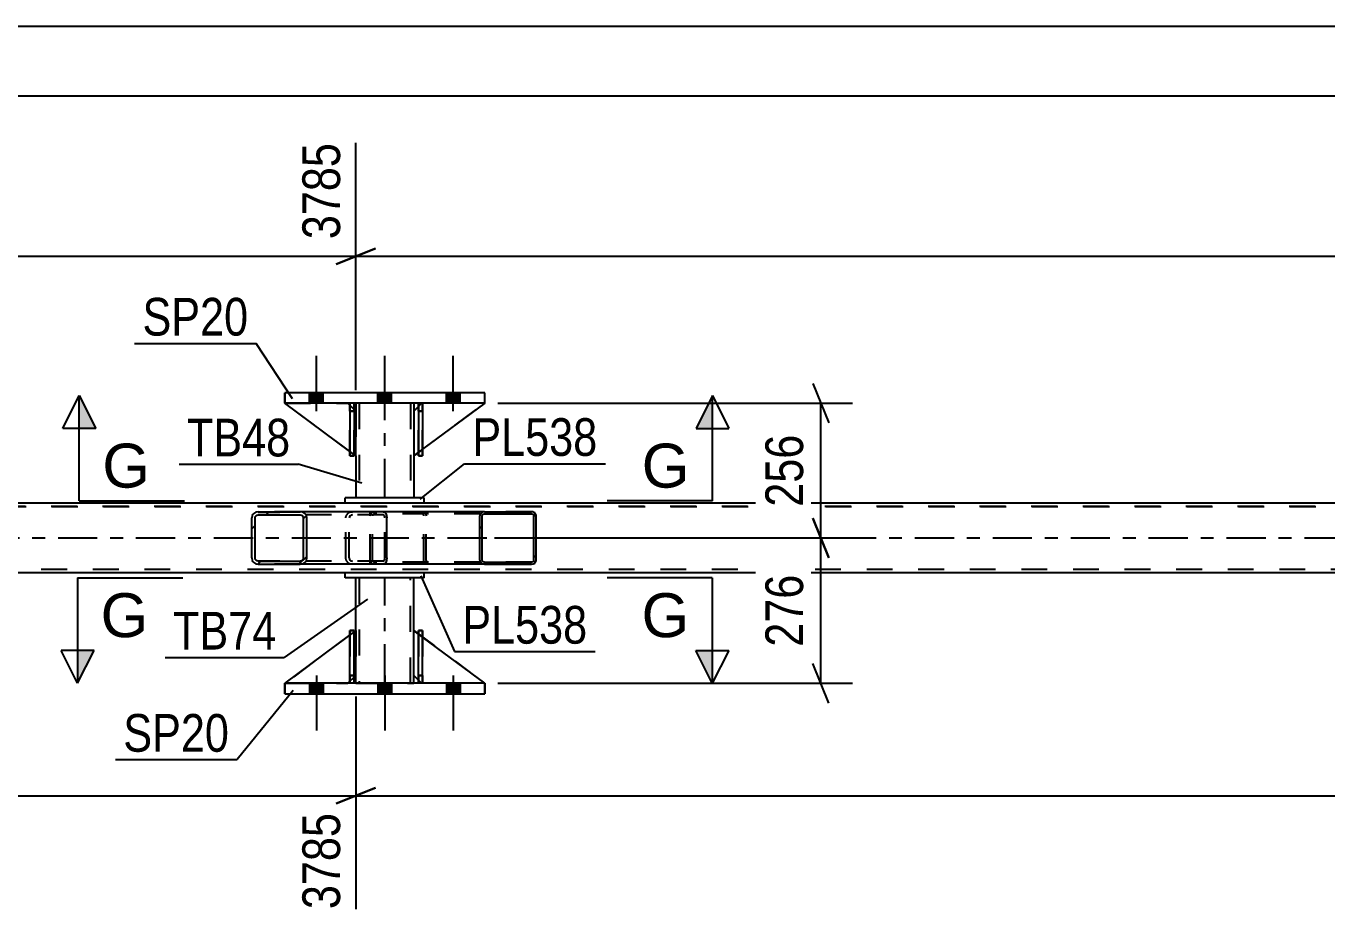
# Model space of a CAD drawing. Header units: millimetres. Extents: x 0 to 841, y 0 to 594.
# Drawn here: x 139.4 to 238.3, y 216.3 to 284 of the extents above; entities that cross this region are included whole.
import ezdxf

# ---------------------------------------------------------------- set-up
doc = ezdxf.new("R2010")
doc.units = ezdxf.units.MM
doc.linetypes.add('DXK_LINE_DOT2', pattern=[3.9198, 1.9599, -1.9599])
doc.linetypes.add('DXK_LINE_DOT3', pattern=[5.9187, 2.979, -0.9799, 0.9799, -0.9799])
doc.styles.add('Arial', font='ARIAL.TTF', dxfattribs={"height": 0.2})
doc.styles.add('Arial Narrow', font='ARIALN.TTF', dxfattribs={"height": 0.2})

# ---------------------------------------------------------------- blocks, each defined once
blk = doc.blocks.new('Bolt-318885327-5792 - 5732')
at = {"linetype": 'Continuous'}
for points in [[(162.025, 234.069), (160.985, 234.069), (160.985, 233.269), (162.025, 233.269)], [(162.025, 234.069), (160.985, 234.069), (160.985, 233.269), (162.025, 233.269)], [(162.025, 234.069), (160.985, 234.069), (160.985, 233.269), (162.025, 233.269)], [(167.225, 234.069), (166.185, 234.069), (166.185, 233.269), (167.225, 233.269)], [(167.225, 234.069), (166.185, 234.069), (166.185, 233.269), (167.225, 233.269)], [(172.425, 234.069), (171.385, 234.069), (171.385, 233.269), (172.425, 233.269)], [(172.425, 234.069), (171.385, 234.069), (171.385, 233.269), (172.425, 233.269)], [(172.425, 234.069), (171.385, 234.069), (171.385, 233.269), (172.425, 233.269)]]:
    blk.add_hatch(color=1, dxfattribs=at).paths.add_polyline_path(points)
at = {"color": 1, "linetype": 'Continuous'}
for p, q in [((161.505, 234.669), (161.505, 230.469)), ((161.505, 234.669), (161.505, 230.469)), ((161.505, 234.669), (161.505, 230.469)), ((166.705, 234.669), (166.705, 230.469)), ((166.705, 234.669), (166.705, 230.469)), ((171.905, 234.669), (171.905, 230.469)), ((171.905, 234.669), (171.905, 230.469)), ((171.905, 234.669), (171.905, 230.469)), ((160.985, 234.069), (160.985, 233.269)), ((160.985, 234.069), (160.985, 233.269)), ((160.985, 234.069), (160.985, 233.269)), ((162.025, 234.069), (162.025, 233.269)), ((162.025, 234.069), (162.025, 233.269)), ((162.025, 234.069), (162.025, 233.269)), ((166.185, 234.069), (166.185, 233.269)), ((166.185, 234.069), (166.185, 233.269)), ((167.225, 234.069), (167.225, 233.269)), ((167.225, 234.069), (167.225, 233.269)), ((171.385, 234.069), (171.385, 233.269)), ((171.385, 234.069), (171.385, 233.269)), ((171.385, 234.069), (171.385, 233.269)), ((172.425, 234.069), (172.425, 233.269)), ((172.425, 234.069), (172.425, 233.269)), ((172.425, 234.069), (172.425, 233.269))]:
    blk.add_line(p, q, dxfattribs=at)
blk = doc.blocks.new('Bolt-318885327-5793 - 5732')
at = {"linetype": 'Continuous'}
for points in [[(160.985, 255.349), (162.025, 255.349), (162.025, 256.149), (160.985, 256.149)], [(160.985, 255.349), (162.025, 255.349), (162.025, 256.149), (160.985, 256.149)], [(160.985, 255.349), (162.025, 255.349), (162.025, 256.149), (160.985, 256.149)], [(166.185, 255.349), (167.225, 255.349), (167.225, 256.149), (166.185, 256.149)], [(166.185, 255.349), (167.225, 255.349), (167.225, 256.149), (166.185, 256.149)], [(171.385, 255.349), (172.425, 255.349), (172.425, 256.149), (171.385, 256.149)], [(171.385, 255.349), (172.425, 255.349), (172.425, 256.149), (171.385, 256.149)], [(171.385, 255.349), (172.425, 255.349), (172.425, 256.149), (171.385, 256.149)]]:
    blk.add_hatch(color=1, dxfattribs=at).paths.add_polyline_path(points)
at = {"color": 1, "linetype": 'Continuous'}
for p, q in [((161.505, 254.749), (161.505, 258.949)), ((161.505, 254.749), (161.505, 258.949)), ((161.505, 254.749), (161.505, 258.949)), ((166.705, 254.749), (166.705, 258.949)), ((166.705, 254.749), (166.705, 258.949)), ((171.905, 254.749), (171.905, 258.949)), ((171.905, 254.749), (171.905, 258.949)), ((171.905, 254.749), (171.905, 258.949)), ((160.985, 255.349), (160.985, 256.149)), ((160.985, 255.349), (160.985, 256.149)), ((160.985, 255.349), (160.985, 256.149)), ((162.025, 255.349), (162.025, 256.149)), ((162.025, 255.349), (162.025, 256.149)), ((162.025, 255.349), (162.025, 256.149)), ((166.185, 255.349), (166.185, 256.149)), ((166.185, 255.349), (166.185, 256.149)), ((167.225, 255.349), (167.225, 256.149)), ((167.225, 255.349), (167.225, 256.149)), ((171.385, 255.349), (171.385, 256.149)), ((171.385, 255.349), (171.385, 256.149)), ((171.385, 255.349), (171.385, 256.149)), ((172.425, 255.349), (172.425, 256.149)), ((172.425, 255.349), (172.425, 256.149)), ((172.425, 255.349), (172.425, 256.149))]:
    blk.add_line(p, q, dxfattribs=at)
blk = doc.blocks.new('Part-318885327-5920 - 5732')
at = {"color": 2, "linetype": 'Continuous'}
for p, q in [((164.059, 251.68), (159.105, 255.349)), ((164.058, 255.195), (163.905, 255.349)), ((164.505, 254.749), (164.378, 254.875)), ((164.505, 254.749), (164.505, 254.749)), ((164.505, 251.349), (164.505, 254.749)), ((164.379, 251.443), (164.505, 251.349)), ((164.505, 251.349), (164.505, 251.349))]:
    blk.add_line(p, q, dxfattribs=at)
at = {"color": 7, "linetype": 'DXK_LINE_DOT2'}
for p, q in [((163.905, 255.349), (159.105, 255.349)), ((163.905, 255.349), (164.505, 254.749)), ((164.378, 254.875), (164.058, 255.195)), ((164.505, 254.749), (164.505, 251.349)), ((164.379, 251.443), (164.059, 251.68))]:
    blk.add_line(p, q, dxfattribs=at)
blk = doc.blocks.new('Part-318885327-6008 - 5732')
at = {"color": 2, "linetype": 'Continuous'}
for p, q in [((169.705, 242.469), (163.705, 242.469)), ((163.705, 242.069), (163.705, 242.469)), ((169.705, 242.069), (169.705, 242.469)), ((169.705, 242.069), (163.705, 242.069))]:
    blk.add_line(p, q, dxfattribs=at)
blk = doc.blocks.new('Part-318885327-5966 - 5732')
at = {"color": 2, "linetype": 'Continuous'}
for p, q in [((164.058, 234.069), (164.059, 238.069)), ((164.059, 238.069), (164.379, 238.069)), ((164.378, 234.069), (164.379, 238.069)), ((164.059, 234.069), (164.058, 234.069)), ((164.379, 234.069), (164.058, 234.069))]:
    blk.add_line(p, q, dxfattribs=at)
at = {"color": 7, "linetype": 'DXK_LINE_DOT2'}
for p, q in [((164.059, 238.069), (164.059, 234.669)), ((164.379, 234.669), (164.379, 238.069)), ((164.059, 234.669), (164.059, 234.069)), ((164.059, 234.669), (164.379, 234.669)), ((164.379, 234.069), (164.379, 234.669)), ((164.378, 234.069), (164.379, 234.069))]:
    blk.add_line(p, q, dxfattribs=at)
blk = doc.blocks.new('Part-318885327-5921 - 5732')
at = {"color": 7, "linetype": 'DXK_LINE_DOT2'}
for p, q in [((169.505, 255.349), (168.905, 254.749)), ((168.905, 251.349), (174.305, 255.349)), ((174.305, 255.349), (169.505, 255.349)), ((168.905, 254.749), (168.905, 251.349))]:
    blk.add_line(p, q, dxfattribs=at)
blk = doc.blocks.new('Part-318885327-5925 - 5732')
at = {"linetype": 'Continuous'}
h = blk.add_hatch(dxfattribs=at)
h.set_pattern_fill('', scale=0.7, style=0, pattern_type=0)
h.set_pattern_definition([(45, (178.1676, 246.9117), (-1.57154, 1.57154), [])])
h.paths.add_polyline_path([(178.194, 246.789), (178.168, 246.912), (178.094, 247.015), (177.983, 247.085), (177.853, 247.109), (174.277, 247.109), (174.147, 247.085), (174.037, 247.015), (173.963, 246.912), (173.937, 246.789), (173.937, 243.429), (173.963, 243.307), (174.037, 243.203), (174.147, 243.134), (174.277, 243.109), (177.853, 243.109), (177.983, 243.134), (178.094, 243.203), (178.168, 243.307), (178.194, 243.429)])
h.paths.add_polyline_path([(178.01, 243.368), (177.973, 243.316), (177.918, 243.281), (177.853, 243.269), (174.277, 243.269), (174.212, 243.281), (174.157, 243.316), (174.12, 243.368), (174.107, 243.429), (174.107, 246.789), (174.12, 246.85), (174.157, 246.902), (174.212, 246.937), (174.277, 246.949), (177.853, 246.949), (177.918, 246.937), (177.973, 246.902), (178.01, 246.85), (178.023, 246.789), (178.023, 243.429)])
at = {"color": 7, "linetype": 'DXK_LINE_DOT2'}
for p, q in [((165.588, 246.789), (165.613, 246.912)), ((165.588, 243.429), (165.588, 246.789)), ((165.771, 246.85), (165.758, 246.789)), ((165.758, 243.429), (165.758, 246.789)), ((165.808, 246.902), (165.771, 246.85)), ((165.798, 247.085), (165.928, 247.109)), ((165.863, 246.937), (165.808, 246.902)), ((165.928, 246.949), (165.863, 246.937)), ((166.58, 247.109), (165.928, 247.109)), ((177.853, 246.949), (165.928, 246.949)), ((169.504, 247.109), (169.634, 247.085)), ((169.569, 246.937), (169.504, 246.949)), ((169.624, 246.902), (169.569, 246.937)), ((169.661, 246.85), (169.624, 246.902)), ((169.674, 246.789), (169.661, 246.85)), ((169.674, 243.429), (169.674, 246.789)), ((169.818, 246.912), (169.844, 246.789)), ((169.844, 243.429), (169.844, 246.789)), ((177.853, 247.109), (174.277, 247.109)), ((165.613, 243.307), (165.588, 243.429)), ((165.758, 243.429), (165.771, 243.368)), ((165.771, 243.368), (165.808, 243.316)), ((165.808, 243.316), (165.863, 243.281)), ((165.863, 243.281), (165.928, 243.269)), ((177.853, 243.269), (165.928, 243.269)), ((169.504, 243.269), (169.569, 243.281)), ((169.569, 243.281), (169.624, 243.316)), ((169.624, 243.316), (169.661, 243.368)), ((169.661, 243.368), (169.674, 243.429)), ((169.844, 243.429), (169.818, 243.307)), ((165.928, 243.109), (165.798, 243.134)), ((166.58, 243.109), (165.928, 243.109)), ((169.634, 243.134), (169.504, 243.109)), ((174.277, 243.109), (177.853, 243.109))]:
    blk.add_line(p, q, dxfattribs=at)
at = {"color": 2, "linetype": 'Continuous'}
for p, q in [((174.277, 247.109), (166.58, 247.109)), ((173.963, 246.912), (173.937, 246.789)), ((173.937, 243.429), (173.937, 246.789)), ((174.107, 246.789), (174.12, 246.85)), ((174.107, 243.429), (174.107, 246.789)), ((174.12, 246.85), (174.157, 246.902)), ((174.277, 247.109), (174.147, 247.085)), ((174.157, 246.902), (174.212, 246.937)), ((174.212, 246.937), (174.277, 246.949)), ((174.277, 247.109), (177.853, 247.109)), ((174.277, 246.949), (177.853, 246.949)), ((177.983, 247.085), (177.853, 247.109)), ((177.853, 246.949), (177.918, 246.937)), ((177.918, 246.937), (177.973, 246.902)), ((177.973, 246.902), (178.01, 246.85)), ((178.01, 246.85), (178.023, 246.789)), ((178.023, 243.429), (178.023, 246.789)), ((178.194, 246.789), (178.168, 246.912)), ((178.194, 243.429), (178.194, 246.789)), ((173.937, 243.429), (173.963, 243.307)), ((174.12, 243.368), (174.107, 243.429)), ((174.157, 243.316), (174.12, 243.368)), ((174.212, 243.281), (174.157, 243.316)), ((174.277, 243.269), (174.212, 243.281)), ((174.277, 243.269), (177.853, 243.269)), ((177.918, 243.281), (177.853, 243.269)), ((177.973, 243.316), (177.918, 243.281)), ((178.01, 243.368), (177.973, 243.316)), ((178.023, 243.429), (178.01, 243.368)), ((178.168, 243.307), (178.194, 243.429)), ((174.277, 243.109), (166.58, 243.109)), ((174.147, 243.134), (174.277, 243.109)), ((174.277, 243.109), (177.853, 243.109)), ((177.853, 243.109), (177.983, 243.134))]:
    blk.add_line(p, q, dxfattribs=at)
at = {"color": 7, "linetype": 'DXK_LINE_DOT2'}
for centre, start, end in [((165.915, 246.775), 110.75832, 155.68004), ((169.517, 246.775), 24.31996, 69.24168), ((165.915, 243.443), 204.31996, 249.24168), ((169.517, 243.443), 290.75832, 335.68004)]:
    blk.add_arc(centre, 0.331, start, end, dxfattribs=at)
at = {"color": 2, "linetype": 'Continuous'}
for centre, start, end in [((174.264, 246.775), 110.75831, 155.68004), ((177.866, 246.775), 24.31996, 69.24169), ((174.264, 243.443), 204.31996, 249.24169), ((177.866, 243.443), 290.75831, 335.68004)]:
    blk.add_arc(centre, 0.331, start, end, dxfattribs=at)
blk = doc.blocks.new('Part-318885327-5968 - 5732')
at = {"color": 7, "linetype": 'DXK_LINE_DOT2'}
for p, q in [((164.505, 238.069), (159.105, 234.069)), ((164.505, 234.669), (164.505, 238.069)), ((164.505, 238.069), (164.505, 234.669)), ((163.905, 234.069), (164.505, 234.669)), ((164.505, 234.669), (163.905, 234.069)), ((164.505, 234.669), (164.505, 234.669)), ((159.105, 234.069), (163.905, 234.069))]:
    blk.add_line(p, q, dxfattribs=at)
blk = doc.blocks.new('Part-318885327-5861 - 5732')
at = {"color": 2, "linetype": 'Continuous'}
for p, q in [((163.705, 247.749), (70.853, 247.749)), ((333.973, 247.749), (169.705, 247.749)), ((163.705, 242.469), (70.853, 242.469)), ((333.973, 242.469), (169.705, 242.469))]:
    blk.add_line(p, q, dxfattribs=at)
at = {"color": 7, "linetype": 'DXK_LINE_DOT2'}
for p, q in [((735.196, 247.509), (70.853, 247.509)), ((70.853, 247.509), (734.454, 247.509)), ((169.705, 247.749), (163.705, 247.749)), ((734.454, 242.709), (70.853, 242.709)), ((169.705, 242.469), (163.705, 242.469))]:
    blk.add_line(p, q, dxfattribs=at)
at = {"color": 7, "linetype": 'DXK_LINE_DOT3'}
blk.add_line((70.853, 245.109), (734.857, 245.109), dxfattribs=at)
blk = doc.blocks.new('Part-318885327-5918 - 5732')
at = {"color": 2, "linetype": 'Continuous'}
for p, q in [((169.578, 255.349), (169.258, 255.349)), ((169.258, 255.349), (169.258, 251.349)), ((169.578, 255.349), (169.578, 255.349)), ((169.578, 255.349), (169.578, 251.349)), ((169.578, 251.349), (169.258, 251.349))]:
    blk.add_line(p, q, dxfattribs=at)
at = {"color": 7, "linetype": 'DXK_LINE_DOT2'}
for p, q in [((169.258, 254.749), (169.258, 255.349)), ((169.578, 254.749), (169.578, 255.349)), ((169.578, 255.349), (169.578, 255.349)), ((169.578, 254.749), (169.258, 254.749)), ((169.258, 254.749), (169.258, 251.349)), ((169.578, 251.349), (169.578, 254.749))]:
    blk.add_line(p, q, dxfattribs=at)
blk = doc.blocks.new('Part-318885327-5916 - 5732')
at = {"color": 7, "linetype": 'DXK_LINE_DOT2'}
for p, q in [((169.258, 254.749), (169.258, 255.349)), ((169.258, 255.349), (169.258, 255.349)), ((169.258, 255.349), (169.258, 251.349)), ((169.578, 255.349), (169.258, 255.349)), ((169.578, 254.749), (169.578, 255.349)), ((169.578, 251.349), (169.578, 255.349)), ((169.258, 251.349), (169.258, 254.749)), ((169.258, 254.749), (169.578, 254.749)), ((169.578, 254.749), (169.578, 251.349)), ((169.258, 251.349), (169.578, 251.349))]:
    blk.add_line(p, q, dxfattribs=at)
blk = doc.blocks.new('Part-318885327-5917 - 5732')
at = {"color": 2, "linetype": 'Continuous'}
for p, q in [((164.378, 255.349), (164.058, 255.349)), ((164.058, 255.349), (164.059, 251.349)), ((164.379, 255.349), (164.378, 255.349)), ((164.378, 255.349), (164.379, 251.349)), ((164.379, 251.349), (164.059, 251.349))]:
    blk.add_line(p, q, dxfattribs=at)
at = {"color": 7, "linetype": 'DXK_LINE_DOT2'}
for p, q in [((164.059, 254.749), (164.059, 255.349)), ((164.379, 255.349), (164.378, 255.349)), ((164.379, 254.749), (164.379, 255.349)), ((164.379, 254.749), (164.059, 254.749)), ((164.059, 254.749), (164.059, 251.349)), ((164.379, 251.349), (164.379, 254.749))]:
    blk.add_line(p, q, dxfattribs=at)
blk = doc.blocks.new('Part-318885327-5919 - 5732')
at = {"color": 7, "linetype": 'DXK_LINE_DOT2'}
for p, q in [((164.505, 251.349), (159.105, 255.349)), ((159.105, 255.349), (163.905, 255.349)), ((163.905, 255.349), (164.505, 254.749)), ((164.505, 254.749), (163.905, 255.349)), ((164.505, 254.749), (164.505, 251.349)), ((164.505, 254.749), (164.505, 254.749)), ((164.505, 254.749), (164.505, 251.349))]:
    blk.add_line(p, q, dxfattribs=at)
blk = doc.blocks.new('Part-318885327-5927 - 5732')
at = {"linetype": 'Continuous'}
h = blk.add_hatch(dxfattribs=at)
h.set_pattern_fill('', scale=0.7, style=0, pattern_type=0)
h.set_pattern_definition([(45, (160.744, 246.8129), (-1.57154, 1.57154), [])])
h.paths.add_polyline_path([(160.782, 246.629), (160.744, 246.813), (160.635, 246.969), (160.472, 247.073), (160.28, 247.109), (157.095, 247.109), (156.903, 247.073), (156.74, 246.969), (156.631, 246.813), (156.593, 246.629), (156.593, 243.589), (156.631, 243.406), (156.74, 243.25), (156.903, 243.146), (157.095, 243.109), (160.28, 243.109), (160.472, 243.146), (160.635, 243.25), (160.744, 243.406), (160.782, 243.589)])
h.paths.add_polyline_path([(160.512, 243.497), (160.457, 243.419), (160.376, 243.367), (160.28, 243.349), (157.095, 243.349), (156.999, 243.367), (156.918, 243.419), (156.863, 243.497), (156.844, 243.589), (156.844, 246.629), (156.863, 246.721), (156.918, 246.799), (156.999, 246.851), (157.095, 246.869), (160.28, 246.869), (160.376, 246.851), (160.457, 246.799), (160.512, 246.721), (160.531, 246.629), (160.531, 243.589)])
at = {"color": 2, "linetype": 'Continuous'}
for p, q in [((156.631, 246.813), (156.593, 246.629)), ((156.593, 243.589), (156.593, 246.629)), ((156.844, 246.629), (156.863, 246.721)), ((156.844, 243.589), (156.844, 246.629)), ((156.863, 246.721), (156.918, 246.799)), ((157.095, 247.109), (156.903, 247.073)), ((156.918, 246.799), (156.999, 246.851)), ((156.999, 246.851), (157.095, 246.869)), ((157.095, 247.109), (160.28, 247.109)), ((157.095, 246.869), (160.28, 246.869)), ((166.58, 247.109), (160.28, 247.109)), ((160.472, 247.073), (160.28, 247.109)), ((160.28, 246.869), (160.376, 246.851)), ((160.376, 246.851), (160.457, 246.799)), ((160.457, 246.799), (160.512, 246.721)), ((160.512, 246.721), (160.531, 246.629)), ((160.531, 243.589), (160.531, 246.629)), ((160.782, 246.629), (160.744, 246.813)), ((160.782, 243.589), (160.782, 246.629)), ((166.58, 247.109), (166.684, 247.073)), ((166.684, 247.073), (166.771, 246.969)), ((166.771, 246.969), (166.83, 246.813)), ((166.83, 246.813), (166.851, 246.629)), ((166.851, 243.589), (166.851, 246.629)), ((156.593, 243.589), (156.631, 243.406)), ((156.863, 243.497), (156.844, 243.589)), ((156.918, 243.419), (156.863, 243.497)), ((156.999, 243.367), (156.918, 243.419)), ((157.095, 243.349), (156.999, 243.367)), ((157.095, 243.349), (160.28, 243.349)), ((160.376, 243.367), (160.28, 243.349)), ((160.457, 243.419), (160.376, 243.367)), ((160.512, 243.497), (160.457, 243.419)), ((160.531, 243.589), (160.512, 243.497)), ((160.744, 243.406), (160.782, 243.589)), ((166.771, 243.25), (166.684, 243.146)), ((166.83, 243.406), (166.771, 243.25)), ((166.851, 243.589), (166.83, 243.406)), ((156.903, 243.146), (157.095, 243.109)), ((157.095, 243.109), (160.28, 243.109)), ((160.28, 243.109), (160.472, 243.146)), ((166.58, 243.109), (160.28, 243.109)), ((166.684, 243.146), (166.58, 243.109))]:
    blk.add_line(p, q, dxfattribs=at)
at = {"color": 7, "linetype": 'DXK_LINE_DOT2'}
for p, q in [((160.28, 247.109), (157.095, 247.109)), ((166.58, 246.869), (157.095, 246.869)), ((163.743, 246.629), (163.781, 246.813)), ((163.743, 243.589), (163.743, 246.629)), ((164.013, 246.721), (163.994, 246.629)), ((163.994, 243.589), (163.994, 246.629)), ((164.068, 246.799), (164.013, 246.721)), ((164.053, 247.073), (164.245, 247.109)), ((164.149, 246.851), (164.068, 246.799)), ((164.245, 246.869), (164.149, 246.851)), ((165.588, 246.869), (165.588, 247.109)), ((166.632, 246.851), (166.58, 246.869)), ((166.676, 246.799), (166.632, 246.851)), ((166.705, 246.721), (166.676, 246.799)), ((166.715, 246.629), (166.705, 246.721)), ((166.715, 243.589), (166.715, 246.629)), ((166.58, 243.349), (157.095, 243.349)), ((163.781, 243.406), (163.743, 243.589)), ((163.994, 243.589), (164.013, 243.497)), ((164.013, 243.497), (164.068, 243.419)), ((164.068, 243.419), (164.09, 243.406)), ((164.09, 243.406), (164.149, 243.367)), ((164.149, 243.367), (164.245, 243.349)), ((165.588, 243.109), (165.588, 243.349)), ((166.58, 243.349), (166.632, 243.367)), ((166.632, 243.367), (166.676, 243.419)), ((166.676, 243.419), (166.705, 243.497)), ((166.705, 243.497), (166.715, 243.589)), ((160.28, 243.109), (157.095, 243.109)), ((164.245, 243.109), (164.053, 243.146))]:
    blk.add_line(p, q, dxfattribs=at)
at = {"color": 2, "linetype": 'Continuous'}
for centre, start, end in [((157.081, 246.614), 111.1941, 156.15059), ((160.294, 246.614), 23.8494, 68.8059), ((157.081, 243.604), 203.8494, 248.8059), ((160.294, 243.604), 291.1941, 336.15059)]:
    blk.add_arc(centre, 0.492, start, end, dxfattribs=at)
at = {"color": 7, "linetype": 'DXK_LINE_DOT2'}
for centre, start, end in [((164.231, 246.614), 111.1941, 156.15059), ((164.231, 243.604), 203.84941, 248.8059)]:
    blk.add_arc(centre, 0.492, start, end, dxfattribs=at)
blk = doc.blocks.new('Part-318885327-5963 - 5732')
at = {"color": 2, "linetype": 'Continuous'}
for p, q in [((169.258, 255.103), (168.905, 254.749)), ((174.305, 255.349), (169.578, 251.848)), ((168.905, 254.749), (168.905, 251.349)), ((169.258, 251.611), (168.905, 251.349))]:
    blk.add_line(p, q, dxfattribs=at)
at = {"color": 7, "linetype": 'DXK_LINE_DOT2'}
for p, q in [((169.505, 255.349), (169.258, 255.103)), ((174.305, 255.349), (169.505, 255.349)), ((169.578, 251.848), (169.258, 251.611))]:
    blk.add_line(p, q, dxfattribs=at)
blk = doc.blocks.new('Part-318885327-5964 - 5732')
at = {"color": 7, "linetype": 'DXK_LINE_DOT2'}
for p, q in [((164.378, 238.069), (164.058, 238.069)), ((164.058, 234.669), (164.058, 238.069)), ((164.058, 234.069), (164.058, 238.069)), ((164.378, 238.069), (164.378, 234.669)), ((164.378, 234.069), (164.378, 238.069)), ((164.378, 234.669), (164.058, 234.669)), ((164.058, 234.069), (164.058, 234.669)), ((164.378, 234.669), (164.378, 234.069)), ((164.378, 234.069), (164.058, 234.069)), ((164.378, 234.069), (164.378, 234.069))]:
    blk.add_line(p, q, dxfattribs=at)
blk = doc.blocks.new('Part-318885327-5965 - 5732')
at = {"color": 7, "linetype": 'DXK_LINE_DOT2'}
for p, q in [((169.578, 238.069), (169.258, 238.069)), ((169.258, 234.669), (169.258, 238.069)), ((169.258, 234.069), (169.258, 238.069)), ((169.578, 238.069), (169.578, 234.669)), ((169.578, 234.069), (169.578, 238.069)), ((169.578, 234.669), (169.258, 234.669)), ((169.258, 234.069), (169.258, 234.669)), ((169.578, 234.669), (169.578, 234.069)), ((169.578, 234.069), (169.258, 234.069)), ((169.578, 234.069), (169.578, 234.069))]:
    blk.add_line(p, q, dxfattribs=at)
blk = doc.blocks.new('Part-318885327-5967 - 5732')
at = {"color": 2, "linetype": 'Continuous'}
for p, q in [((169.258, 234.069), (169.258, 238.069)), ((169.258, 238.069), (169.578, 238.069)), ((169.578, 234.069), (169.578, 238.069)), ((169.258, 234.069), (169.258, 234.069)), ((169.578, 234.069), (169.258, 234.069))]:
    blk.add_line(p, q, dxfattribs=at)
at = {"color": 7, "linetype": 'DXK_LINE_DOT2'}
for p, q in [((169.258, 238.069), (169.258, 234.669)), ((169.578, 234.669), (169.578, 238.069)), ((169.258, 234.669), (169.258, 234.069)), ((169.258, 234.669), (169.578, 234.669)), ((169.578, 234.069), (169.578, 234.669)), ((169.578, 234.069), (169.578, 234.069))]:
    blk.add_line(p, q, dxfattribs=at)
blk = doc.blocks.new('Part-318885327-5975 - 5732')
at = {"color": 2, "linetype": 'Continuous'}
for p, q in [((164.059, 237.738), (159.105, 234.069)), ((164.505, 238.069), (164.379, 237.975)), ((164.505, 234.669), (164.505, 238.069)), ((164.505, 234.669), (164.378, 234.543)), ((164.505, 234.669), (164.505, 234.669)), ((164.058, 234.223), (163.905, 234.069))]:
    blk.add_line(p, q, dxfattribs=at)
at = {"color": 7, "linetype": 'DXK_LINE_DOT2'}
for p, q in [((164.379, 237.975), (164.059, 237.738)), ((164.505, 234.669), (164.505, 238.069)), ((164.505, 234.669), (163.905, 234.069)), ((164.378, 234.543), (164.058, 234.223)), ((159.105, 234.069), (163.905, 234.069))]:
    blk.add_line(p, q, dxfattribs=at)
blk = doc.blocks.new('Part-318885327-5976 - 5732')
at = {"color": 7, "linetype": 'DXK_LINE_DOT2'}
for p, q in [((168.905, 234.669), (168.905, 238.069)), ((168.905, 238.069), (174.305, 234.069)), ((169.505, 234.069), (168.905, 234.669)), ((174.305, 234.069), (169.505, 234.069))]:
    blk.add_line(p, q, dxfattribs=at)
blk = doc.blocks.new('Part-318885327-5977 - 5732')
at = {"color": 2, "linetype": 'Continuous'}
for p, q in [((168.905, 234.669), (168.905, 238.069)), ((169.258, 237.807), (168.905, 238.069)), ((174.304, 234.069), (169.578, 237.57)), ((169.258, 234.315), (168.905, 234.669))]:
    blk.add_line(p, q, dxfattribs=at)
at = {"color": 7, "linetype": 'DXK_LINE_DOT2'}
for p, q in [((169.578, 237.57), (169.258, 237.807)), ((169.505, 234.069), (169.258, 234.315)), ((174.305, 234.069), (169.505, 234.069)), ((174.304, 234.069), (174.305, 234.069)), ((174.305, 234.069), (174.304, 234.069))]:
    blk.add_line(p, q, dxfattribs=at)
blk = doc.blocks.new('Part-318885327-5982 - 5732')
at = {"color": 2, "linetype": 'Continuous'}
for p, q in [((159.105, 233.269), (159.105, 234.069)), ((174.305, 234.069), (159.105, 234.069)), ((174.305, 233.269), (174.305, 234.069)), ((159.105, 233.269), (174.305, 233.269))]:
    blk.add_line(p, q, dxfattribs=at)
at = {"color": 7, "linetype": 'DXK_LINE_DOT2'}
for p, q in [((159.105, 234.069), (159.105, 233.269)), ((174.305, 234.069), (174.305, 233.269))]:
    blk.add_line(p, q, dxfattribs=at)
blk = doc.blocks.new('Part-318885327-5987 - 5732')
at = {"color": 2, "linetype": 'Continuous'}
for p, q in [((174.305, 256.149), (159.105, 256.149)), ((159.105, 255.349), (159.105, 256.149)), ((174.305, 255.349), (174.305, 256.149)), ((174.305, 255.349), (159.105, 255.349))]:
    blk.add_line(p, q, dxfattribs=at)
at = {"color": 7, "linetype": 'DXK_LINE_DOT2'}
for p, q in [((159.105, 256.149), (159.105, 255.349)), ((174.305, 255.349), (174.305, 256.149))]:
    blk.add_line(p, q, dxfattribs=at)
blk = doc.blocks.new('Part-318885327-6003 - 5732')
at = {"color": 2, "linetype": 'Continuous'}
for p, q in [((164.505, 238.069), (164.505, 242.069)), ((168.905, 238.069), (168.905, 242.069)), ((164.505, 234.069), (164.505, 234.669)), ((168.905, 234.069), (168.905, 234.669))]:
    blk.add_line(p, q, dxfattribs=at)
at = {"color": 7, "linetype": 'DXK_LINE_DOT2'}
for p, q in [((168.905, 242.069), (164.505, 242.069)), ((164.745, 242.069), (164.745, 234.069)), ((168.665, 234.069), (168.665, 242.069)), ((164.505, 234.669), (164.505, 238.069)), ((168.905, 234.669), (168.905, 238.069)), ((164.505, 234.069), (168.905, 234.069))]:
    blk.add_line(p, q, dxfattribs=at)
at = {"color": 7, "linetype": 'DXK_LINE_DOT3'}
blk.add_line((166.705, 234.069), (166.705, 242.069), dxfattribs=at)
blk = doc.blocks.new('Part-318885327-6013 - 5732')
at = {"color": 2, "linetype": 'Continuous'}
for p, q in [((169.705, 248.149), (163.705, 248.149)), ((163.705, 247.749), (163.705, 248.149)), ((169.705, 247.749), (169.705, 248.149)), ((169.705, 247.749), (163.705, 247.749))]:
    blk.add_line(p, q, dxfattribs=at)
blk = doc.blocks.new('Part-318885327-6018 - 5732')
at = {"color": 2, "linetype": 'Continuous'}
for p, q in [((164.505, 255.349), (164.505, 254.749)), ((168.905, 255.349), (168.905, 254.749)), ((164.505, 251.349), (164.505, 248.149)), ((168.905, 251.349), (168.905, 248.149))]:
    blk.add_line(p, q, dxfattribs=at)
at = {"color": 7, "linetype": 'DXK_LINE_DOT2'}
for p, q in [((168.905, 255.349), (164.505, 255.349)), ((164.745, 255.349), (164.745, 248.149)), ((168.665, 255.349), (168.665, 248.149)), ((164.505, 254.749), (164.505, 251.349)), ((168.905, 254.749), (168.905, 251.349)), ((168.905, 248.149), (164.505, 248.149))]:
    blk.add_line(p, q, dxfattribs=at)
at = {"color": 7, "linetype": 'DXK_LINE_DOT3'}
blk.add_line((166.705, 248.149), (166.705, 255.349), dxfattribs=at)
blk = doc.blocks.new('Part-318885327-6021 - 5732')
at = {"color": 7, "linetype": 'DXK_LINE_DOT2'}
for p, q in [((164.058, 254.749), (164.058, 255.349)), ((164.058, 255.349), (164.058, 255.349)), ((164.058, 255.349), (164.058, 251.349)), ((164.378, 255.349), (164.058, 255.349)), ((164.378, 254.749), (164.378, 255.349)), ((164.378, 251.349), (164.378, 255.349)), ((164.058, 251.349), (164.058, 254.749)), ((164.058, 254.749), (164.378, 254.749)), ((164.378, 254.749), (164.378, 251.349)), ((164.058, 251.349), (164.378, 251.349))]:
    blk.add_line(p, q, dxfattribs=at)
blk = doc.blocks.new('StraightDimension-318885327-6058 - 5732')
at = {"color": 7, "linetype": 'Continuous'}
for p, q in [((199.239, 246.609), (200.439, 243.609)), ((175.052, 245.109), (202.239, 245.109)), ((199.839, 234.069), (199.839, 245.109)), ((200.439, 232.569), (199.239, 235.569)), ((175.305, 234.069), (202.239, 234.069))]:
    blk.add_line(p, q, dxfattribs=at)
at = {"color": 0}
blk.add_wipeout([(199.089, 242.931), (194.889, 242.931), (194.889, 236.247), (199.089, 236.247)], dxfattribs=at)
at = {"color": 3, "style": 'Arial Narrow'}
blk.add_text('276', height=2.8633, rotation=90.00021, dxfattribs=at).set_placement((198.489, 236.847))
blk = doc.blocks.new('StraightDimension-318885327-6086 - 5732')
at = {"color": 7, "linetype": 'Continuous'}
for p, q in [((199.239, 256.849), (200.439, 253.849)), ((175.305, 255.349), (202.239, 255.349)), ((199.839, 245.109), (199.839, 255.349)), ((200.439, 243.609), (199.239, 246.609)), ((175.052, 245.109), (202.239, 245.109))]:
    blk.add_line(p, q, dxfattribs=at)
at = {"color": 0}
blk.add_wipeout([(199.089, 253.571), (194.889, 253.571), (194.889, 246.887), (199.089, 246.887)], dxfattribs=at)
at = {"color": 3, "style": 'Arial Narrow'}
blk.add_text('256', height=2.8633, rotation=90.00021, dxfattribs=at).set_placement((198.489, 247.487))
blk = doc.blocks.new('StraightDimension-318885327-6142 - 5732')
at = {"color": 7, "linetype": 'Continuous'}
blk.add_line((60.633, 278.706), (735.865, 278.706), dxfattribs=at)
blk = doc.blocks.new('StraightDimension-318885327-6186 - 5732')
at = {"color": 7, "linetype": 'Continuous'}
blk.add_line((59.993, 284.017), (736.497, 284.017), dxfattribs=at)
blk = doc.blocks.new('StraightDimension-318885327-16046 - 5732')
at = {"color": 7, "linetype": 'Continuous'}
for p, q in [((164.505, 233.069), (164.505, 216.907)), ((166.005, 226.12), (163.005, 224.92)), ((164.505, 225.52), (334.773, 225.52))]:
    blk.add_line(p, q, dxfattribs=at)
blk = doc.blocks.new('StraightDimension-318885327-16047 - 5732')
at = {"color": 7, "linetype": 'Continuous'}
for p, q in [((164.505, 233.069), (164.505, 216.907)), ((60.633, 225.52), (164.505, 225.52)), ((163.005, 224.92), (166.005, 226.12))]:
    blk.add_line(p, q, dxfattribs=at)
at = {"color": 0, "linetype": 'Continuous'}
blk.add_wipeout([(163.905, 224.82), (159.705, 224.82), (159.705, 216.307), (163.905, 216.307)], dxfattribs=at)
at = {"color": 3, "linetype": 'Continuous', "style": 'Arial Narrow'}
blk.add_text('3785', height=2.8633, rotation=90.00021, dxfattribs=at).set_placement((163.305, 216.907))
blk = doc.blocks.new('StraightDimension-318885327-16086 - 5732')
at = {"color": 7, "linetype": 'Continuous'}
for p, q in [((164.505, 256.349), (164.505, 275.133)), ((166.005, 267.12), (163.005, 265.92)), ((164.505, 266.52), (334.773, 266.52))]:
    blk.add_line(p, q, dxfattribs=at)
blk = doc.blocks.new('StraightDimension-318885327-16087 - 5732')
at = {"color": 7, "linetype": 'Continuous'}
for p, q in [((164.505, 256.349), (164.505, 275.133)), ((163.005, 265.92), (166.005, 267.12)), ((60.633, 266.52), (164.505, 266.52))]:
    blk.add_line(p, q, dxfattribs=at)
at = {"color": 0, "linetype": 'Continuous'}
blk.add_wipeout([(163.905, 275.733), (159.705, 275.733), (159.705, 267.22), (163.905, 267.22)], dxfattribs=at)
at = {"color": 3, "linetype": 'Continuous', "style": 'Arial Narrow'}
blk.add_text('3785', height=2.8633, rotation=90.00021, dxfattribs=at).set_placement((163.305, 267.82))
blk = doc.blocks.new('Mark-318885327-5978 - 5732')
at = {"color": 30, "linetype": 'Continuous'}
for p in [(159.745, 233.511), (146.236, 228.266)]:
    blk.add_line(p, (155.475, 228.266), dxfattribs=at)
at = {"color": 0}
blk.add_wipeout([(154.875, 228.866), (154.875, 231.866), (146.836, 231.866), (146.836, 228.866)], dxfattribs=at)
blk.add_wipeout([(154.875, 228.866), (154.875, 231.866), (146.836, 231.866), (146.836, 228.866)], dxfattribs=at)
at = {"color": 3, "style": 'Arial Narrow'}
blk.add_text('SP20', height=2.8633, dxfattribs=at).set_placement((146.836, 228.866))
blk = doc.blocks.new('Mark-318885327-5983 - 5732')
at = {"color": 30, "linetype": 'Continuous'}
for p in [(147.693, 259.892), (159.682, 255.68)]:
    blk.add_line(p, (156.932, 259.892), dxfattribs=at)
at = {"color": 0}
blk.add_wipeout([(156.332, 260.492), (156.332, 263.492), (148.293, 263.492), (148.293, 260.492)], dxfattribs=at)
blk.add_wipeout([(156.332, 260.492), (156.332, 263.492), (148.293, 263.492), (148.293, 260.492)], dxfattribs=at)
at = {"color": 3, "style": 'Arial Narrow'}
blk.add_text('SP20', height=2.8633, dxfattribs=at).set_placement((148.293, 260.492))
blk = doc.blocks.new('Mark-318885327-5999 - 5732')
at = {"color": 30, "linetype": 'Continuous'}
for p in [(165.396, 240.457), (150.014, 236.033)]:
    blk.add_line(p, (159.068, 236.033), dxfattribs=at)
at = {"color": 0}
blk.add_wipeout([(158.468, 236.633), (158.468, 239.633), (150.614, 239.633), (150.614, 236.633)], dxfattribs=at)
blk.add_wipeout([(158.468, 236.633), (158.468, 239.633), (150.614, 239.633), (150.614, 236.633)], dxfattribs=at)
at = {"color": 3, "style": 'Arial Narrow'}
blk.add_text('TB74', height=2.8633, dxfattribs=at).set_placement((150.614, 236.633))
blk = doc.blocks.new('Mark-318885327-6004 - 5732')
at = {"color": 30, "linetype": 'Continuous'}
for p, q in [((169.436, 242.231), (171.993, 236.48)), ((171.993, 236.48), (182.697, 236.48))]:
    blk.add_line(p, q, dxfattribs=at)
at = {"color": 0}
blk.add_wipeout([(182.097, 237.08), (182.097, 240.08), (172.593, 240.08), (172.593, 237.08)], dxfattribs=at)
blk.add_wipeout([(182.097, 237.08), (182.097, 240.08), (172.593, 240.08), (172.593, 237.08)], dxfattribs=at)
at = {"color": 3, "style": 'Arial Narrow'}
blk.add_text('PL538', height=2.8633, dxfattribs=at).set_placement((172.593, 237.08))
blk = doc.blocks.new('Mark-318885327-6009 - 5732')
at = {"color": 30, "linetype": 'Continuous'}
for p, q in [((169.393, 248.057), (172.759, 250.749)), ((172.759, 250.749), (183.463, 250.749))]:
    blk.add_line(p, q, dxfattribs=at)
at = {"color": 0}
blk.add_wipeout([(182.863, 251.349), (182.863, 254.349), (173.359, 254.349), (173.359, 251.349)], dxfattribs=at)
blk.add_wipeout([(182.863, 251.349), (182.863, 254.349), (173.359, 254.349), (173.359, 251.349)], dxfattribs=at)
at = {"color": 3, "style": 'Arial Narrow'}
blk.add_text('PL538', height=2.8633, dxfattribs=at).set_placement((173.359, 251.349))
blk = doc.blocks.new('Mark-318885327-6014 - 5732')
at = {"color": 30, "linetype": 'Continuous'}
for p in [(151.071, 250.71), (164.961, 249.27)]:
    blk.add_line(p, (160.126, 250.71), dxfattribs=at)
at = {"color": 0}
blk.add_wipeout([(159.526, 251.31), (159.526, 254.31), (151.671, 254.31), (151.671, 251.31)], dxfattribs=at)
blk.add_wipeout([(159.526, 251.31), (159.526, 254.31), (151.671, 254.31), (151.671, 251.31)], dxfattribs=at)
at = {"color": 3, "style": 'Arial Narrow'}
blk.add_text('TB48', height=2.8633, dxfattribs=at).set_placement((151.671, 251.31))
blk = doc.blocks.new('SectionMark-318885327-6219 - 5732')
at = {"linetype": 'Continuous'}
for points in [[(143.359, 236.569), (144.609, 236.569), (143.359, 234.069)], [(190.341, 236.569), (191.591, 236.569), (191.591, 234.069)]]:
    blk.add_hatch(color=6, dxfattribs=at).paths.add_polyline_path(points)
at = {"color": 6, "linetype": 'Continuous'}
for p, q in [((143.359, 242.069), (151.359, 242.069)), ((143.359, 242.069), (143.359, 234.069)), ((191.591, 242.069), (183.591, 242.069)), ((191.591, 242.069), (191.591, 234.069)), ((143.359, 234.069), (142.109, 236.569)), ((144.609, 236.569), (142.109, 236.569)), ((143.359, 234.069), (144.609, 236.569)), ((190.341, 236.569), (192.841, 236.569)), ((191.591, 234.069), (190.341, 236.569)), ((192.841, 236.569), (191.591, 234.069))]:
    blk.add_line(p, q, dxfattribs=at)
at = {"color": 0, "linetype": 'Continuous'}
for points in [[(148.739, 237.569), (148.739, 241.069), (145.109, 241.069), (145.109, 237.569)], [(189.841, 237.569), (189.841, 241.069), (186.211, 241.069), (186.211, 237.569)]]:
    blk.add_wipeout(points, dxfattribs=at)
at = {"color": 3, "linetype": 'Continuous', "style": 'Arial'}
for p in [(145.109, 237.569), (186.211, 237.569)]:
    blk.add_text('G', height=3.343, dxfattribs=at).set_placement(p)
blk = doc.blocks.new('SectionMark-318885327-6221 - 5732')
at = {"linetype": 'Continuous'}
for points in [[(144.737, 253.436), (143.487, 253.436), (143.487, 255.936)], [(191.603, 253.436), (190.353, 253.436), (191.603, 255.936)]]:
    blk.add_hatch(color=6, dxfattribs=at).paths.add_polyline_path(points)
at = {"color": 6, "linetype": 'Continuous'}
for p, q in [((142.237, 253.436), (143.487, 255.936)), ((143.487, 247.936), (143.487, 255.936)), ((143.487, 255.936), (144.737, 253.436)), ((191.603, 255.936), (190.353, 253.436)), ((191.603, 247.936), (191.603, 255.936)), ((191.603, 255.936), (192.853, 253.436)), ((144.737, 253.436), (142.237, 253.436)), ((190.353, 253.436), (192.853, 253.436)), ((143.487, 247.936), (151.487, 247.936)), ((191.603, 247.936), (183.603, 247.936))]:
    blk.add_line(p, q, dxfattribs=at)
at = {"color": 0, "linetype": 'Continuous'}
for points in [[(148.867, 248.936), (148.867, 252.436), (145.237, 252.436), (145.237, 248.936)], [(189.853, 248.936), (189.853, 252.436), (186.223, 252.436), (186.223, 248.936)]]:
    blk.add_wipeout(points, dxfattribs=at)
at = {"color": 3, "linetype": 'Continuous', "style": 'Arial'}
for p in [(145.237, 248.936), (186.223, 248.936)]:
    blk.add_text('G', height=3.343, dxfattribs=at).set_placement(p)

msp = doc.modelspace()

# ---------------------------------------------------------------- block references
for name in ['Bolt-318885327-5793 - 5732', 'Part-318885327-5987 - 5732', 'Part-318885327-5920 - 5732', 'Part-318885327-5919 - 5732', 'Part-318885327-5917 - 5732', 'Part-318885327-6021 - 5732', 'Part-318885327-6018 - 5732', 'Part-318885327-5921 - 5732', 'Part-318885327-5963 - 5732', 'Part-318885327-5918 - 5732', 'Part-318885327-5916 - 5732', 'Part-318885327-6013 - 5732', 'Part-318885327-5861 - 5732', 'Part-318885327-5927 - 5732', 'Part-318885327-5925 - 5732', 'Part-318885327-6008 - 5732', 'Part-318885327-6003 - 5732', 'Part-318885327-5968 - 5732', 'Part-318885327-5975 - 5732', 'Part-318885327-5966 - 5732', 'Part-318885327-5964 - 5732', 'Part-318885327-5976 - 5732', 'Part-318885327-5977 - 5732', 'Part-318885327-5965 - 5732', 'Part-318885327-5967 - 5732', 'Bolt-318885327-5792 - 5732', 'Part-318885327-5982 - 5732']:
    msp.add_blockref(name, (0, 0))

# ---------------------------------------------------------------- next in the draw order: block references
msp.add_blockref('StraightDimension-318885327-6058 - 5732', (0, 0))

# ---------------------------------------------------------------- next in the draw order: block references
for name in ['StraightDimension-318885327-6086 - 5732', 'Mark-318885327-6004 - 5732', 'StraightDimension-318885327-16046 - 5732']:
    msp.add_blockref(name, (0, 0))

# ---------------------------------------------------------------- next in the draw order: block references
for name in ['StraightDimension-318885327-6142 - 5732', 'StraightDimension-318885327-16047 - 5732']:
    msp.add_blockref(name, (0, 0))

# ---------------------------------------------------------------- next in the draw order: block references
for name in ['StraightDimension-318885327-6186 - 5732', 'Mark-318885327-5999 - 5732', 'Mark-318885327-5978 - 5732']:
    msp.add_blockref(name, (0, 0))

# ---------------------------------------------------------------- next in the draw order: block references
for name in ['StraightDimension-318885327-16086 - 5732', 'Mark-318885327-6009 - 5732', 'SectionMark-318885327-6219 - 5732']:
    msp.add_blockref(name, (0, 0))

# ---------------------------------------------------------------- next in the draw order: block references
msp.add_blockref('StraightDimension-318885327-16087 - 5732', (0, 0))

# ---------------------------------------------------------------- next in the draw order: block references
for name in ['Mark-318885327-5983 - 5732', 'Mark-318885327-6014 - 5732']:
    msp.add_blockref(name, (0, 0))

# ---------------------------------------------------------------- next in the draw order: block references
msp.add_blockref('SectionMark-318885327-6221 - 5732', (0, 0))

doc.saveas('drawing.dxf')
